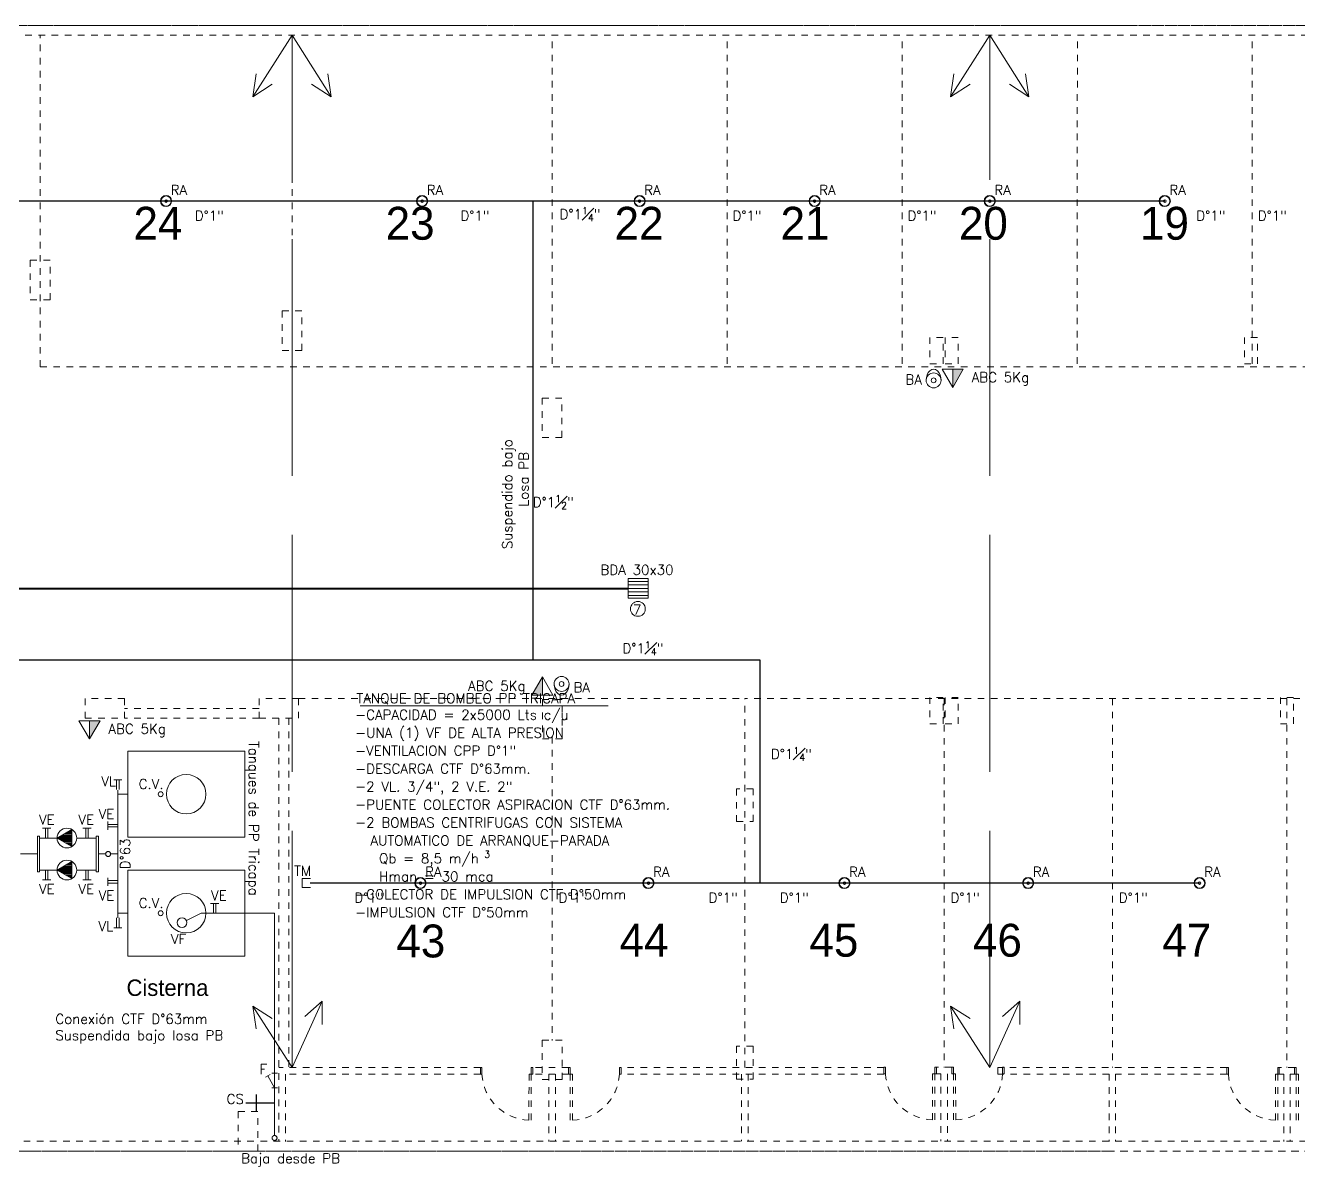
# Model space of a CAD drawing. Header units: millimetres. Extents: x 539 to 842, y -453 to -96.
# Drawn here: x 760.57 to 779.92, y -408.34 to -390.99 of the extents above; entities that cross this region are included whole.
import ezdxf
from ezdxf.enums import TextEntityAlignment as Align

# ---------------------------------------------------------------- set-up
doc = ezdxf.new("R2010")
doc.units = ezdxf.units.MM
doc.header["$LTSCALE"] = 0.1
for name, pattern in [('ACAD_ISO02W100', [15, 12, -3]), ('CONTINUA', [0]), ('HIDDEN', [0.375, 0.25, -0.125])]:
    doc.linetypes.add(name, pattern=pattern)
doc.layers.get('0').update_dxf_attribs({"lineweight": 5})
for name, color, linetype, lineweight in [('00-Agua Fria', 5, 'ACAD_ISO02W100', 20), ('00-Texto AF', 7, 'Continuous', 18), ('00_Incendio Rociador', 1, 'Continuous', 18), ('00_Incendio_Bocas Incendio', 1, 'Continuous', 30), ('00_Incendio_Cañeria', 1, 'Continuous', 30), ('00_Incendio_Matafuego', 1, 'Continuous', 20), ('00_Incendio_Textos', 7, 'Continuous', 13), ('Agua Fria Directa - Texto', 7, 'Continuous', 18), ('Incendio - Texto', 11, 'Continuous', 18), ('Lavarropa', 7, 'HIDDEN', 5), ('Texto Diámetros', 7, 'Continuous', 25), ('Ventilaciones - Agua', 70, 'Continuous', 30)]:
    doc.layers.add(name, color=color, linetype=linetype, lineweight=lineweight)
doc.layers.add('00-Pluvial', color=40, linetype='Continuous')
doc.layers.add('Textos', color=7, linetype='Continuous')
doc.styles.add('Instal Sanit', font='techb___.ttf', dxfattribs={"height": 0.15})
doc.styles.add('Pill Gothic 300mg Lt', font='', dxfattribs={"height": 0.186028})
doc.styles.add('Romans', font='romans.shx')
doc.styles.get("Standard").update_dxf_attribs({"font": 'arial.ttf'})
doc.styles.get('Pill Gothic 300mg Lt').set_extended_font_data('Pill Gothic 300mg Lt')

# ---------------------------------------------------------------- blocks, each defined once
blk = doc.blocks.new('SS final')
at = {"color": 8, "lineweight": 18}
for p, q in [((1078.04, -429.28), (970.665, -429.28)), ((1007.646, -429.28), (1026.48, -429.28)), ((1029.128, -429.28), (1026.48, -429.28)), ((970.815, -429.43), (1077.89, -429.43)), ((1009.841, -434.472), (1009.841, -429.43)), ((1013.67, -434.472), (1013.67, -429.43)), ((1017.626, -434.425), (1017.626, -429.43)), ((1020.287, -434.425), (1020.287, -429.43)), ((1022.948, -434.425), (1022.948, -429.43)), ((1025.609, -434.425), (1025.612, -429.43)), ((1028.27, -434.425), (1028.27, -429.43)), ((1009.991, -432.851), (1009.691, -432.851)), ((1009.691, -432.851), (1009.691, -433.451)), ((1009.991, -433.451), (1009.991, -432.851)), ((1009.691, -433.451), (1009.991, -433.451)), ((1013.82, -433.623), (1013.52, -433.623)), ((1013.52, -433.623), (1013.52, -434.223)), ((1013.82, -434.223), (1013.82, -433.623)), ((1023.571, -434.025), (1023.371, -434.025)), ((1023.371, -434.025), (1023.371, -434.425)), ((1023.571, -434.425), (1023.571, -434.025)), ((1023.601, -434.025), (1023.601, -434.425)), ((1023.801, -434.025), (1023.601, -434.025)), ((1023.801, -434.425), (1023.801, -434.025)), ((1028.352, -434.025), (1028.152, -434.025)), ((1028.152, -434.025), (1028.152, -434.425)), ((1028.352, -434.425), (1028.352, -434.025)), ((1013.52, -434.223), (1013.82, -434.223)), ((1009.841, -434.472), (1077.89, -434.472)), ((1023.371, -434.425), (1023.571, -434.425)), ((1023.601, -434.425), (1023.801, -434.425)), ((1028.152, -434.425), (1028.352, -434.425)), ((1017.775, -434.947), (1017.475, -434.947)), ((1017.475, -434.947), (1017.475, -435.547)), ((1017.775, -435.547), (1017.775, -434.947)), ((1017.475, -435.547), (1017.775, -435.547)), ((1011.123, -439.518), (1010.523, -439.518)), ((1010.523, -439.518), (1010.523, -439.818)), ((1011.123, -439.818), (1011.123, -439.518)), ((1013.77, -439.518), (1013.17, -439.518)), ((1013.17, -439.518), (1013.17, -439.818)), ((1013.77, -439.818), (1013.77, -439.518)), ((1013.77, -439.518), (1020.555, -439.518)), ((1017.477, -439.53), (1017.477, -440.13)), ((1017.777, -439.53), (1017.477, -439.53)), ((1017.777, -440.13), (1017.777, -439.53)), ((1020.555, -445.129), (1020.555, -439.518)), ((1055.197, -439.518), (1020.555, -439.518)), ((1023.571, -439.5), (1023.371, -439.5)), ((1023.371, -439.5), (1023.371, -439.9)), ((1023.571, -439.9), (1023.571, -439.5)), ((1023.585, -439.518), (1023.585, -445.129)), ((1023.801, -439.5), (1023.601, -439.5)), ((1023.601, -439.5), (1023.601, -439.9)), ((1023.801, -439.9), (1023.801, -439.5)), ((1026.144, -439.518), (1026.144, -445.129)), ((1028.899, -439.5), (1028.699, -439.5)), ((1028.699, -439.5), (1028.699, -439.9)), ((1028.799, -439.518), (1028.799, -445.129)), ((1028.899, -439.9), (1028.899, -439.5)), ((1013.17, -439.668), (1011.123, -439.668)), ((1010.523, -439.818), (1011.123, -439.818)), ((1013.17, -439.818), (1011.123, -439.818)), ((1013.17, -439.818), (1013.77, -439.818)), ((1013.47, -439.818), (1013.47, -446.255)), ((1013.62, -439.818), (1013.62, -445.129)), ((1023.371, -439.9), (1023.571, -439.9)), ((1023.601, -439.9), (1023.801, -439.9)), ((1028.699, -439.9), (1028.899, -439.9)), ((1017.477, -440.13), (1017.777, -440.13)), ((1017.626, -440.1), (1017.626, -444.72)), ((1020.43, -440.892), (1020.43, -441.387)), ((1020.68, -440.892), (1020.43, -440.892)), ((1020.68, -441.387), (1020.68, -440.892)), ((1020.43, -441.387), (1020.68, -441.387)), ((1017.776, -444.713), (1017.476, -444.713)), ((1017.476, -444.713), (1017.476, -445.313)), ((1017.776, -445.313), (1017.776, -444.713)), ((1020.68, -444.805), (1020.43, -444.805)), ((1020.43, -444.805), (1020.43, -445.305)), ((1020.68, -445.305), (1020.68, -444.805)), ((1016.534, -445.129), (1013.47, -445.129)), ((1016.534, -445.229), (1013.57, -445.229)), ((1013.57, -445.229), (1013.57, -446.255)), ((1016.534, -445.129), (1016.534, -445.229)), ((1016.559, -445.129), (1016.534, -445.129)), ((1016.534, -445.129), (1016.534, -445.229)), ((1016.534, -445.229), (1016.559, -445.229)), ((1016.559, -445.229), (1016.559, -445.129)), ((1017.274, -445.229), (1017.273, -445.929)), ((1017.309, -445.229), (1017.274, -445.229)), ((1017.308, -445.929), (1017.309, -445.229)), ((1017.334, -445.129), (1017.309, -445.129)), ((1017.309, -445.129), (1017.309, -445.229)), ((1017.309, -445.229), (1017.334, -445.229)), ((1017.874, -445.129), (1017.334, -445.129)), ((1017.334, -445.129), (1017.334, -445.229)), ((1017.334, -445.229), (1017.334, -445.129)), ((1017.874, -445.229), (1017.334, -445.229)), ((1017.576, -445.229), (1017.576, -446.255)), ((1017.676, -445.229), (1017.676, -446.255)), ((1017.874, -445.129), (1017.874, -445.229)), ((1017.874, -445.229), (1017.874, -445.129)), ((1017.874, -445.129), (1017.899, -445.129)), ((1017.899, -445.229), (1017.874, -445.229)), ((1017.899, -445.129), (1017.899, -445.229)), ((1017.9, -445.929), (1017.899, -445.229)), ((1017.899, -445.229), (1017.934, -445.229)), ((1017.934, -445.229), (1017.935, -445.929)), ((1018.649, -445.229), (1018.649, -445.129)), ((1018.649, -445.129), (1018.674, -445.129)), ((1018.674, -445.229), (1018.649, -445.229)), ((1022.67, -445.129), (1018.674, -445.129)), ((1018.674, -445.129), (1018.674, -445.229)), ((1018.674, -445.129), (1018.674, -445.229)), ((1022.669, -445.229), (1018.674, -445.229)), ((1020.505, -445.229), (1020.505, -446.25)), ((1020.605, -445.229), (1020.605, -446.25)), ((1022.67, -445.124), (1022.669, -445.224)), ((1022.669, -445.224), (1022.694, -445.224)), ((1022.695, -445.124), (1022.67, -445.124)), ((1022.694, -445.224), (1022.695, -445.124)), ((1023.41, -445.224), (1023.409, -445.924)), ((1023.445, -445.224), (1023.41, -445.224)), ((1023.444, -445.924), (1023.445, -445.224)), ((1023.47, -445.124), (1023.445, -445.124)), ((1023.445, -445.124), (1023.445, -445.224)), ((1023.445, -445.224), (1023.47, -445.224)), ((1023.701, -445.124), (1023.47, -445.124)), ((1023.47, -445.124), (1023.47, -445.224)), ((1023.47, -445.224), (1023.47, -445.124)), ((1023.535, -445.224), (1023.47, -445.224)), ((1023.535, -445.224), (1023.535, -446.25)), ((1023.635, -445.224), (1023.635, -446.25)), ((1023.701, -445.124), (1023.701, -445.224)), ((1023.701, -445.224), (1023.701, -445.124)), ((1023.701, -445.124), (1023.726, -445.124)), ((1023.726, -445.224), (1023.701, -445.224)), ((1023.726, -445.124), (1023.726, -445.224)), ((1023.727, -445.924), (1023.726, -445.224)), ((1023.726, -445.224), (1023.761, -445.224)), ((1023.761, -445.224), (1023.762, -445.924)), ((1027.883, -445.129), (1024.405, -445.129)), ((1024.405, -445.129), (1024.405, -445.229)), ((1026.094, -445.229), (1024.405, -445.229)), ((1024.476, -445.224), (1024.476, -445.124)), ((1024.476, -445.124), (1024.501, -445.124)), ((1024.501, -445.224), (1024.476, -445.224)), ((1024.501, -445.124), (1024.501, -445.224)), ((1024.501, -445.124), (1024.501, -445.224)), ((1026.094, -445.229), (1026.094, -446.255)), ((1027.883, -445.229), (1026.194, -445.229)), ((1026.194, -445.229), (1026.194, -446.255)), ((1027.908, -445.129), (1027.883, -445.129)), ((1027.883, -445.129), (1027.883, -445.229)), ((1027.883, -445.229), (1027.908, -445.229)), ((1027.908, -445.229), (1027.908, -445.129)), ((1028.658, -445.229), (1028.623, -445.229)), ((1028.623, -445.229), (1028.623, -445.929)), ((1028.683, -445.129), (1028.658, -445.129)), ((1028.658, -445.129), (1028.658, -445.229)), ((1028.658, -445.929), (1028.658, -445.229)), ((1028.658, -445.229), (1028.683, -445.229)), ((1028.915, -445.129), (1028.683, -445.129)), ((1028.683, -445.129), (1028.683, -445.229)), ((1028.683, -445.229), (1028.683, -445.129)), ((1028.749, -445.229), (1028.683, -445.229)), ((1028.749, -445.229), (1028.749, -446.255)), ((1028.915, -445.229), (1028.849, -445.229)), ((1028.849, -445.229), (1028.849, -446.255)), ((1028.915, -445.129), (1028.915, -445.229)), ((1028.915, -445.229), (1028.915, -445.129)), ((1028.915, -445.129), (1028.94, -445.129)), ((1028.94, -445.229), (1028.915, -445.229)), ((1028.94, -445.129), (1028.94, -445.229)), ((1028.94, -445.929), (1028.94, -445.229)), ((1028.94, -445.229), (1028.975, -445.229)), ((1028.975, -445.229), (1028.975, -445.929)), ((1017.476, -445.313), (1017.776, -445.313)), ((1020.43, -445.305), (1020.68, -445.305)), ((1013.151, -445.8), (1012.851, -445.8)), ((1012.851, -445.8), (1012.851, -446.4)), ((1013.151, -446.4), (1013.151, -445.8)), ((1077.89, -446.25), (970.815, -446.25)), ((970.665, -446.4), (1078.04, -446.4)), ((1007.158, -446.4), (1018.357, -446.4)), ((1012.851, -446.4), (1013.151, -446.4)), ((1026.078, -446.4), (1018.357, -446.4)), ((1026.078, -446.4), (1032.221, -446.4))]:
    blk.add_line(p, q, dxfattribs=at)
at = {"color": 8, "linetype": 'HIDDEN', "lineweight": 18}
for centre, start, end in [((1017.296, -445.192), 182.8709, 268.2373), ((1017.912, -445.192), 271.7627, 357.1291), ((1023.432, -445.187), 182.8709, 268.2373), ((1023.739, -445.187), 271.7627, 357.1291), ((1028.645, -445.192), 182.8709, 268.2373)]:
    blk.add_arc(centre, 0.738, start, end, dxfattribs=at)
at = {"color": 8, "style": 'Pill Gothic 300mg Lt'}
for s, p in [('24', (1011.26, -432.539)), ('23', (1015.094, -432.539)), ('22', (1018.575, -432.539)), ('21', (1021.099, -432.539)), ('20', (1023.811, -432.539)), ('19', (1026.565, -432.539)), ('43', (1015.257, -443.455)), ('44', (1018.651, -443.444)), ('45', (1021.538, -443.444)), ('46', (1024.025, -443.444)), ('47', (1026.904, -443.444))]:
    blk.add_text(s, height=0.5, dxfattribs=at).set_placement(p)
at = {"color": 8, "lineweight": 18, "style": 'Pill Gothic 300mg Lt'}
blk.add_text('Cisterna', height=0.25, dxfattribs=at).set_placement((1011.154, -444.041))
blk = doc.blocks.new('LLP')
at = {"layer": '00-Agua Fria', "color": 0, "linetype": 'Continuous', "lineweight": 20}
for p, q in [((-1, 2.4), (1, 2.4)), ((-0.3, 2.4), (-0.3, 0)), ((0.3, 2.4), (0.3, 0))]:
    blk.add_line(p, q, dxfattribs=at)
blk = doc.blocks.new('rociadores')
at = {"layer": '00_Incendio_Bocas Incendio', "lineweight": 5}
for radius in [0.085, 0.0776, 0.02]:
    blk.add_circle((0, 0), radius, dxfattribs=at)

msp = doc.modelspace()

# ---------------------------------------------------------------- hatches: boundary and pattern name
at = {"layer": '00-Agua Fria', "linetype": 'CONTINUA', "lineweight": 5}
h = msp.add_hatch(dxfattribs=at)
h.set_pattern_fill('ANSI31', color=256, scale=0.005, angle=135)
h.set_pattern_definition([(180, (383.41906, -786.432056), (-1e-18, -0.015875), [])])
h.paths.add_polyline_path([(761.27, -403.475), (761.27, -403.215), (761.045, -403.345)])
h = msp.add_hatch(dxfattribs=at)
h.set_pattern_fill('ANSI31', color=256, scale=0.005, angle=135)
h.set_pattern_definition([(180, (383.46906, -786.918886), (-1e-18, -0.015875), [])])
h.paths.add_polyline_path([(761.27, -403.961), (761.27, -403.702), (761.045, -403.832)])
at = {"layer": '00_Incendio_Matafuego'}
for points in [[(774.666, -396.214), (774.826, -396.214), (774.666, -396.492)], [(768.425, -401.172), (768.265, -401.172), (768.425, -400.894)], [(761.539, -401.561), (761.699, -401.561), (761.539, -401.838)]]:
    msp.add_hatch(color=256, dxfattribs=at).paths.add_polyline_path(points)

# ---------------------------------------------------------------- linework, layer by layer
at = {"layer": '00-Agua Fria', "linetype": 'CONTINUA', "lineweight": 15}
for p, q in [((760.78, -403.319), (760.747, -403.319)), ((761.674, -403.319), (761.642, -403.319)), ((760.78, -403.857), (760.747, -403.857)), ((761.674, -403.857), (761.642, -403.857))]:
    msp.add_line(p, q, dxfattribs=at)
at = {"layer": '00-Agua Fria', "linetype": 'Continuous'}
for p, q in [((764.213, -406.983), (764.285, -406.942)), ((764.353, -407.143), (764.249, -406.962)), ((764.311, -406.92), (764.395, -406.92)), ((764.311, -407.143), (764.395, -407.143))]:
    msp.add_line(p, q, dxfattribs=at)
at = {"layer": '00-Agua Fria', "color": 5, "lineweight": 25}
for p, q in [((764.071, -407.246), (764.071, -407.508)), ((764.353, -407.377), (763.916, -407.377))]:
    msp.add_line(p, q, dxfattribs=at)
at = {"layer": '00-Agua Fria', "linetype": 'CONTINUA', "lineweight": 20}
for points in [[(763.9, -402.024), (762.12, -402.024), (762.12, -403.334), (763.9, -403.334), (763.9, -402.024)], [(763.9, -403.834), (762.12, -403.834), (762.12, -405.144), (763.9, -405.144), (763.9, -403.834)], [(764.353, -404.489), (763.235, -404.489), (763.014, -404.599)], [(764.353, -404.489), (764.353, -407.87)]]:
    msp.add_lwpolyline(points, dxfattribs=at)
at = {"layer": '00-Agua Fria', "linetype": 'Continuous', "lineweight": 20}
for points in [[(761.97, -404.561), (761.97, -402.615)], [(761.97, -402.679), (762.12, -402.679)], [(761.045, -403.345), (760.78, -403.345)], [(761.345, -403.345), (761.642, -403.345)], [(760.492, -403.588), (760.747, -403.588)], [(761.784, -403.588), (761.674, -403.588)], [(761.97, -403.588), (761.859, -403.588)], [(761.045, -403.832), (760.78, -403.832)], [(761.345, -403.832), (761.642, -403.832)], [(761.97, -404.489), (762.12, -404.489)]]:
    msp.add_lwpolyline(points, dxfattribs=at)
at = {"layer": '00-Agua Fria', "linetype": 'CONTINUA', "lineweight": 15}
for points in [[(761.045, -403.345), (761.27, -403.215), (761.27, -403.475)], [(761.045, -403.832), (761.27, -403.702), (761.27, -403.961)]]:
    msp.add_lwpolyline(points, close=True, dxfattribs=at)
for points in [[(760.747, -403.857), (760.747, -403.319)], [(760.78, -403.857), (760.78, -403.319)], [(761.642, -403.857), (761.642, -403.319)], [(761.674, -403.857), (761.674, -403.319)]]:
    msp.add_lwpolyline(points, dxfattribs=at)
at = {"layer": '00-Agua Fria', "linetype": 'CONTINUA', "lineweight": 20}
for centre, radius in [((763.01, -402.679), 0.3), ((763.01, -404.489), 0.3), ((762.946, -404.632), 0.075)]:
    msp.add_circle(centre, radius, dxfattribs=at)
at = {"layer": '00-Agua Fria', "linetype": 'Continuous', "lineweight": 20}
for centre in [(761.195, -403.345), (761.195, -403.832)]:
    msp.add_circle(centre, 0.15, dxfattribs=at)
at = {"layer": '00-Agua Fria', "lineweight": 20}
for centre in [(761.822, -403.588), (764.353, -407.907)]:
    msp.add_circle(centre, 0.0375, dxfattribs=at)
at = {"layer": '00-Pluvial', "lineweight": 20}
for p, q in [((764.618, -391.136), (764.024, -392.071)), ((764.618, -391.136), (765.211, -392.071)), ((775.227, -391.136), (774.633, -392.071)), ((775.227, -391.136), (775.821, -392.071)), ((764.024, -392.071), (764.072, -391.723)), ((765.211, -392.071), (765.163, -391.723)), ((774.633, -392.071), (774.681, -391.723)), ((775.821, -392.071), (775.773, -391.723)), ((764.024, -392.071), (764.318, -391.879)), ((765.211, -392.071), (764.917, -391.879)), ((774.633, -392.071), (774.928, -391.879)), ((775.821, -392.071), (775.526, -391.879)), ((769.732, -399.442), (770.032, -399.442)), ((769.732, -399.495), (770.032, -399.495)), ((769.732, -399.549), (770.032, -399.549)), ((769.732, -399.602), (770.032, -399.602)), ((769.732, -399.655), (770.032, -399.655)), ((764.618, -406.836), (764.024, -405.901)), ((764.024, -405.901), (764.072, -406.249)), ((764.024, -405.901), (764.318, -406.092)), ((764.618, -406.836), (765.076, -405.828)), ((765.076, -405.828), (764.811, -406.058)), ((765.076, -405.828), (765.077, -406.179)), ((775.227, -406.836), (774.633, -405.901)), ((774.633, -405.901), (774.681, -406.249)), ((774.633, -405.901), (774.928, -406.092)), ((775.227, -406.836), (775.686, -405.828)), ((775.686, -405.828), (775.421, -406.058)), ((775.686, -405.828), (775.686, -406.179))]:
    msp.add_line(p, q, dxfattribs=at)
at = {"layer": '00-Pluvial', "linetype": 'ACAD_ISO02W100', "lineweight": 20, "ltscale": 3}
for p, q in [((764.618, -406.836), (764.618, -391.136)), ((775.227, -406.836), (775.227, -391.136))]:
    msp.add_line(p, q, dxfattribs=at)
at = {"layer": '00-Pluvial', "lineweight": 40}
msp.add_lwpolyline([(759.343, -399.549), (769.732, -399.549)], dxfattribs=at)
at = {"layer": '00-Pluvial', "lineweight": 20}
msp.add_lwpolyline([(769.732, -399.699), (769.732, -399.399), (770.032, -399.399), (770.032, -399.699), (769.732, -399.699)], dxfattribs=at)
msp.add_circle((769.877, -399.86), 0.113, dxfattribs=at)
at = {"layer": '00-Texto AF'}
msp.add_line((765.654, -401.337), (769.424, -401.337), dxfattribs=at)
at = {"layer": '00_Incendio_Bocas Incendio', "lineweight": 5}
for centre, radius in [((774.374, -396.384), 0.114), ((774.374, -396.384), 0.0366), ((768.717, -401.002), 0.114), ((768.717, -401.002), 0.0366)]:
    msp.add_circle(centre, radius, dxfattribs=at)
at = {"layer": '00_Incendio_Bocas Incendio', "lineweight": 5, "extrusion": (0, 0, -1)}
for centre, major_axis in [((774.374, -396.384), (0, 0.169)), ((768.717, -401.002), (0, -0.169))]:
    msp.add_ellipse(centre, major_axis=major_axis, ratio=0.671043, start_param=4.712389, end_param=7.853982, dxfattribs=at)
at = {"layer": '00_Incendio_Cañeria', "lineweight": 18}
for p, q in [((764.901, -403.963), (764.772, -403.963)), ((764.772, -403.963), (764.772, -404.097)), ((764.901, -404.097), (764.772, -404.097))]:
    msp.add_line(p, q, dxfattribs=at)
at = {"layer": '00_Incendio_Cañeria', "lineweight": 30}
for points in [[(777.889, -393.657), (757.059, -393.657)], [(768.282, -393.657), (768.282, -400.642)], [(771.735, -400.642), (753.147, -400.642)], [(771.735, -404.03), (771.735, -400.642)], [(778.419, -404.03), (764.894, -404.03)]]:
    msp.add_lwpolyline(points, dxfattribs=at)
at = {"layer": '00_Incendio_Matafuego'}
for points in [[(774.666, -396.492), (774.506, -396.214), (774.826, -396.214)], [(768.425, -400.894), (768.585, -401.172), (768.265, -401.172)], [(761.539, -401.838), (761.379, -401.561), (761.699, -401.561)]]:
    msp.add_lwpolyline(points, close=True, dxfattribs=at)
for points in [[(774.666, -396.492), (774.666, -396.214)], [(768.425, -400.894), (768.425, -401.172)], [(761.539, -401.838), (761.539, -401.561)]]:
    msp.add_lwpolyline(points, dxfattribs=at)
at = {"layer": 'Ventilaciones - Agua', "lineweight": 20}
for centre in [(762.621, -402.679), (762.621, -404.489)]:
    msp.add_circle(centre, 0.0375, dxfattribs=at)

# ---------------------------------------------------------------- block references
at = {"layer": '00-Agua Fria', "yscale": 0.0625, "zscale": 0.0625}
for p, xscale in [((761.97, -402.609), 0.0625), ((760.889, -403.345), 0.0625), ((761.5, -403.345), -0.0625), ((763.442, -404.489), -0.0625)]:
    msp.add_blockref('LLP', p, dxfattribs=dict(at, xscale=xscale))
for p, xscale, rotation in [((761.97, -403.158), 0.0625, 90.00000000000001), ((760.889, -403.832), 0.0625, 180), ((761.5, -403.832), -0.0625, 180), ((761.97, -404.011), -0.0625, 90), ((761.97, -404.56), -0.0625, 180)]:
    msp.add_blockref('LLP', p, dxfattribs=dict(at, xscale=xscale, rotation=rotation))
at = {"layer": '00_Incendio Rociador', "color": 6, "lineweight": 5}
for p in [(762.703, -393.657), (766.596, -393.657), (769.904, -393.657), (772.565, -393.657), (775.228, -393.657), (777.889, -393.657), (766.571, -404.03), (770.038, -404.03), (773.018, -404.03), (775.812, -404.03), (778.419, -404.03)]:
    msp.add_blockref('rociadores', p, dxfattribs=at)
at = {"layer": 'Lavarropa', "color": 3, "linetype": 'CONTINUA', "lineweight": 13}
msp.add_blockref('SS final', (-249.052, 38.294), dxfattribs=at)

# ---------------------------------------------------------------- texts
at = {"layer": '00-Texto AF', "style": 'Romans'}
for s, height, p in [('TANQUE DE BOMBEO PP TRICAPA', 0.15, (765.599, -401.295)), ('-CAPACIDAD = 2x5000 Lts c/u', 0.15, (765.578, -401.545)), ('-UNA (1) VF DE ALTA PRESION', 0.15, (765.578, -401.819)), ('-VENTILACION CPP D°1"', 0.15, (765.578, -402.092)), ('-DESCARGA CTF D°63mm.', 0.15, (765.578, -402.365)), ('-2 VL. 3/4", 2 V.E. 2"', 0.15, (765.578, -402.638)), ('-PUENTE COLECTOR ASPIRACION CTF D°63mm.', 0.15, (765.578, -402.912)), ('-2 BOMBAS CENTRIFUGAS CON SISTEMA', 0.15, (765.578, -403.185)), ('  AUTOMATICO DE ARRANQUE-PARADA', 0.15, (765.606, -403.458)), ('   Qb = 8,5 m/h', 0.15, (765.606, -403.73)), ('3', 0.105, (767.541, -403.647)), ('   Hman = 30 mca', 0.15, (765.606, -404.005)), ('-COLECTOR DE IMPULSION CTF D°50mm ', 0.15, (765.578, -404.277)), ('-IMPULSION CTF D°50mm ', 0.15, (765.578, -404.551))]:
    msp.add_text(s, height=height, dxfattribs=at).set_placement(p)
for s, rotation, p in [('Tanques de PP Tricapa', 270, (764.037, -403.046)), ('VL', 0, (761.83, -402.483)), ('C.V.', 0, (762.476, -402.524)), ('VE', 0, (760.889, -403.066)), ('VE', 0, (761.489, -403.066)), ('VE', 0, (761.797, -402.979)), ('VE', 0, (760.889, -404.12)), ('VE', 0, (761.489, -404.12)), ('VE', 0, (761.797, -404.218)), ('VE', 360, (763.507, -404.219)), ('C.V.', 0, (762.476, -404.334)), ('VL', 0, (761.788, -404.686)), ('VF', 0, (762.892, -404.881)), ('F', 360, (764.182, -406.862))]:
    msp.add_text(s, height=0.15, rotation=rotation, dxfattribs=at).set_placement(p, align=Align.MIDDLE_CENTER)
at = {"layer": '00_Incendio_Textos', "lineweight": 18, "char_height": 0.15}
for s, insert, attachment_point in [('\\A1;{\\Fromans|c0;D°1\\H0.7x;\\S1#4;\\H1.42857x;"}', (768.687, -393.752), 1), ('\\A1;{\\Fromans|c0;D°1\\H0.7x;\\S1#2;\\H1.42857x;"}', (768.903, -398.131), 3), ('\\A1;{\\Fromans|c0;D°1\\H0.7x;\\S1#4;\\H1.42857x;"}', (769.643, -400.354), 1), ('\\A1;{\\Fromans|c0;D°1\\H0.7x;\\S1#4;\\H1.42857x;"}', (771.9, -401.962), 1)]:
    msp.add_mtext_dynamic_manual_height_columns(s, width=0.9745, gutter_width=12.5, heights=[0], dxfattribs=dict(at, insert=insert, attachment_point=attachment_point))
at = {"layer": '00_Incendio_Textos', "color": 7, "char_height": 0.15, "width": 1.47222, "attachment_point": 2, "style": 'Instal Sanit'}
for insert in [(775.315, -396.262), (767.658, -400.956), (762.189, -401.609)]:
    msp.add_mtext('\\pi-0.45,l0.6,t0.6;{\\Fromans|c0;ABC 5Kg}', dxfattribs=dict(at, insert=insert))
at = {"layer": 'Agua Fria Directa - Texto', "style": 'Romans'}
for s, rotation, p in [('CS', 0, (763.623, -407.239)), ('Baja desde PB', 360, (763.844, -408.142))]:
    msp.add_text(s, height=0.15, rotation=rotation, dxfattribs=at).set_placement(p, align=Align.TOP_LEFT)
at = {"layer": 'Incendio - Texto', "color": 7, "style": 'Romans'}
for s, p in [('RA', (762.898, -393.488)), ('RA', (766.791, -393.488)), ('RA', (770.099, -393.488)), ('RA', (772.76, -393.488)), ('RA', (775.423, -393.488)), ('RA', (778.084, -393.488)), ('D°1"', (763.361, -393.88)), ('D°1"', (767.401, -393.88)), ('D°1"', (771.538, -393.88)), ('D°1"', (774.199, -393.88)), ('D°1"', (778.59, -393.88)), ('D°1"', (779.525, -393.88)), ('BA', (774.07, -396.371)), ('BA', (769.024, -401.054)), ('RA', (766.766, -403.86)), ('RA', (770.233, -403.86)), ('RA', (773.213, -403.86)), ('RA', (776.007, -403.86)), ('RA', (778.614, -403.86)), ('D°1"', (765.788, -404.253)), ('D°1"', (768.894, -404.253)), ('D°1"', (771.175, -404.253)), ('D°1"', (772.257, -404.253)), ('D°1"', (774.853, -404.253)), ('D°1"', (777.412, -404.253))]:
    msp.add_text(s, height=0.15, dxfattribs=at).set_placement(p, align=Align.MIDDLE_CENTER)
at = {"layer": 'Texto Diámetros', "style": 'Romans'}
msp.add_text('D°63', height=0.15, rotation=90, dxfattribs=at).set_placement((762.201, -403.586), align=Align.BOTTOM_CENTER)
at = {"layer": 'Texto Diámetros', "insert": (761.02, -406.021), "char_height": 0.15, "width": 3.20084, "attachment_point": 1, "rotation": 0, "style": 'Romans'}
msp.add_mtext('\\pt1.95;Conexión CTF D°63mm\\P\\ptz;Suspendida bajo losa PB', dxfattribs=at)
at = {"layer": 'Textos', "color": 7, "style": 'Romans'}
msp.add_text('BDA 30x30', height=0.15, rotation=360, dxfattribs=at).set_placement((769.308, -399.341))
at = {"layer": 'Textos', "style": 'Romans'}
msp.add_text('7', height=0.15, rotation=360, dxfattribs=at).set_placement((769.801, -399.946))
at = {"layer": 'Textos', "color": 7, "style": 'Romans'}
msp.add_text('TM', height=0.15, dxfattribs=at).set_placement((764.651, -403.918))
at = {"layer": 'Textos', "color": 7, "insert": (767.816, -398.191), "char_height": 0.15, "width": 2.19644, "attachment_point": 2, "rotation": 90, "style": 'Instal Sanit'}
msp.add_mtext('\\pi-0.45,l0.6,t0.6;{\\Fromans|c0;Suspendido bajo Losa PB}', dxfattribs=at)

doc.saveas('drawing.dxf')
